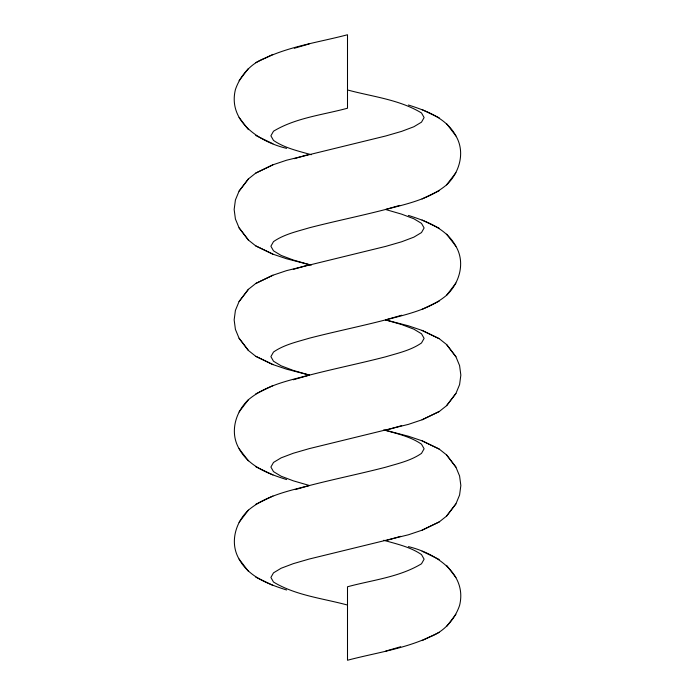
<?xml version="1.0" encoding="UTF-8"?>
<svg xmlns="http://www.w3.org/2000/svg" width="695" height="695" viewBox="0 0 695 695"><rect width="100%" height="100%" fill="white"/><g stroke="black" fill="none" stroke-linecap="round" stroke-linejoin="round"><path stroke-width="1.04" d="M311.247 154.733C298.346 150.997 284.75 148.131 273.5 140.416L270.894 135.82L273.5 131.216C295.835 117.724 322.697 114.97 347.5 108.22L347.5 34.75C320.013 42.03 291.162 45.957 265.247 58.076C251.051 63.21 240.227 75.46 235.414 89.577C227.56 121.503 259.869 141.997 286.609 148.365M347.5 89.95C372.303 96.701 399.165 99.455 421.5 112.955L424.106 117.559L421.5 122.155L413.846 126.759L401.667 131.355L385.803 135.959L286.609 160.206L272.918 164.811L255.76 173.081L248.41 178.919L239.08 191.125L235.414 199.986L234.154 209.49L235.414 219.003L239.08 227.856L248.41 240.07L255.76 245.908L272.918 254.17L286.609 258.775L311.247 265.134M385.803 209.56L401.667 214.164L413.846 218.76L421.5 223.364L424.106 227.96L421.5 232.564L413.846 237.16L401.667 241.764L385.803 246.36L286.609 270.616L272.918 275.22L255.76 283.482L248.41 289.32L239.08 301.534L235.414 310.387L234.154 319.9L235.414 329.404L239.08 338.265L248.41 350.471L255.76 356.309L272.918 364.58L286.609 369.184L309.197 375.031L293.333 370.435L281.154 365.831L273.5 361.235L270.894 356.631L273.5 352.035C284.125 344.651 297 341.888 309.197 338.23C334.625 331.654 360.375 326.407 385.803 319.83C406.853 314.392 429.519 309.588 446.59 295.271C459.664 282.891 465.433 262.502 455.92 246.325C446.303 228.455 426.556 221.227 408.391 215.415M309.197 485.44L293.333 480.836L281.154 476.24L273.5 471.636L270.894 467.04L273.5 462.436L281.154 457.84L293.333 453.236L309.197 448.64L408.391 424.384L422.082 419.78L439.24 411.518L446.59 405.68L455.92 393.466L459.586 384.613L460.846 375.1L459.586 365.596L455.92 356.735L446.59 344.529L439.24 338.691L422.082 330.42L408.391 325.816L385.803 319.969L401.667 324.565L413.846 329.169L421.5 333.765L424.106 338.369L421.5 342.965C410.875 350.349 398 353.112 385.803 356.77C360.375 363.346 334.625 368.593 309.197 375.17C288.147 380.608 265.481 385.412 248.41 399.729C235.336 412.109 229.567 432.498 239.08 448.675C248.697 466.545 268.444 473.773 286.609 479.585M383.753 429.866C396.654 433.593 410.25 436.46 421.5 444.174L424.106 448.779L421.5 453.375C410.875 460.759 398 463.513 385.803 467.179C360.375 473.755 334.625 478.994 309.197 485.579C288.147 491.018 265.481 495.822 248.41 510.139C235.336 522.518 229.567 542.899 239.08 559.075C248.697 576.954 268.444 584.182 286.609 589.994M309.197 264.63L293.333 260.026L281.154 255.43L273.5 250.826L270.894 246.221L273.5 241.625C284.125 234.241 297 231.487 309.197 227.821C334.625 221.245 360.375 216.006 385.803 209.421C406.853 203.983 429.519 199.178 446.59 184.861C459.664 172.482 465.433 152.101 455.92 135.925C446.303 118.046 426.556 110.818 408.391 105.006M347.5 605.05C322.697 598.299 295.835 595.545 273.5 582.045L270.894 577.441L273.5 572.845L281.154 568.241L293.333 563.645L309.197 559.041L408.391 534.794L422.082 530.189L439.24 521.919L446.59 516.081L455.92 503.875L459.586 495.014L460.846 485.51L459.586 475.997L455.92 467.144L446.59 454.93L439.24 449.092L422.082 440.83L408.391 436.225L385.803 430.37M383.753 540.267C396.654 544.003 410.25 546.869 421.5 554.584L424.106 559.18L421.5 563.784C399.165 577.276 372.303 580.03 347.5 586.78L347.5 660.25C374.987 652.97 403.838 649.043 429.753 636.924C443.949 631.79 454.773 619.54 459.586 605.423C467.44 573.497 435.131 553.003 408.391 546.635M248.41 68.51L239.08 80.716M248.41 178.919L239.08 191.125M248.41 289.32L239.08 301.534M248.41 399.729L239.08 411.935M446.59 184.861L455.92 172.655M248.41 510.139L239.08 522.345M446.59 295.271L455.92 283.065M446.59 405.68L455.92 393.466M446.59 516.081L455.92 503.875M446.59 626.49L455.92 614.284M255.76 62.672L272.918 54.401M255.76 173.081L272.918 164.811M422.082 198.97L439.24 190.699M255.76 283.482L272.918 275.22M422.082 309.379L439.24 301.109M255.76 393.891L272.918 385.621M422.082 419.78L439.24 411.518M255.76 504.301L272.918 496.03M422.082 530.189L439.24 521.919M422.082 640.599L439.24 632.328M294.324 48.259L309.197 43.95M294.324 158.668L309.197 154.359M385.803 209.421L399.686 205.399M293.333 269.365L309.197 264.76M385.803 319.83L401.667 315.226M293.333 379.774L309.197 375.17M385.803 430.24L401.667 425.635M295.314 489.601L309.197 485.579M385.803 540.641L400.676 536.332M385.803 651.05L400.676 646.741M422.082 109.61L439.24 117.872M255.76 135.499L272.918 143.769M422.082 220.011L439.24 228.281M255.76 245.908L272.918 254.17M422.082 330.42L439.24 338.691M255.76 356.309L272.918 364.58M422.082 440.83L439.24 449.092M255.76 466.719L272.918 474.989M422.082 551.231L439.24 559.501M255.76 577.128L272.918 585.39M455.92 135.925L446.59 123.71M455.92 246.325L446.59 234.119M455.92 356.735L446.59 344.529M239.08 117.455L248.41 129.661M455.92 467.144L446.59 454.93M239.08 227.856L248.41 240.07M455.92 577.545L446.59 565.339M239.08 338.265L248.41 350.471M239.08 448.675L248.41 460.881M239.08 559.075L248.41 571.29"/></g></svg>
